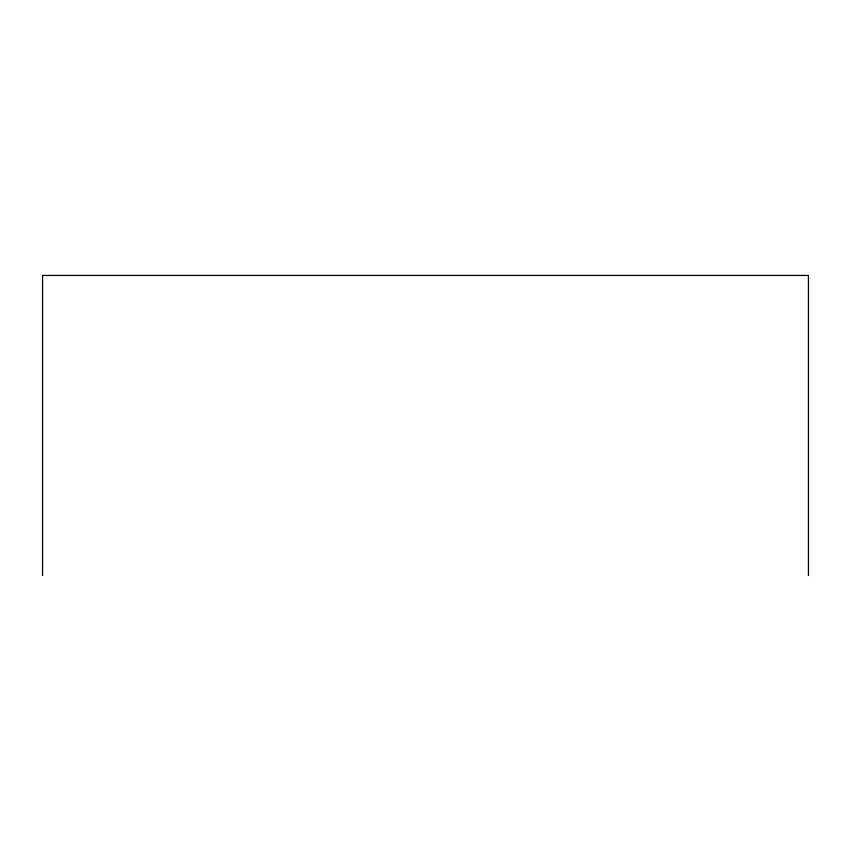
<?xml version="1.0" encoding="UTF-8"?>
<svg xmlns="http://www.w3.org/2000/svg" width="851" height="851" viewBox="0 0 851 851"><rect width="100%" height="100%" fill="white"/><g stroke="black" fill="none" stroke-linecap="round" stroke-linejoin="round"><path stroke-width="1.28" d="M808.45 575.563L808.45 275.437L42.55 275.437L42.55 575.563"/></g></svg>
